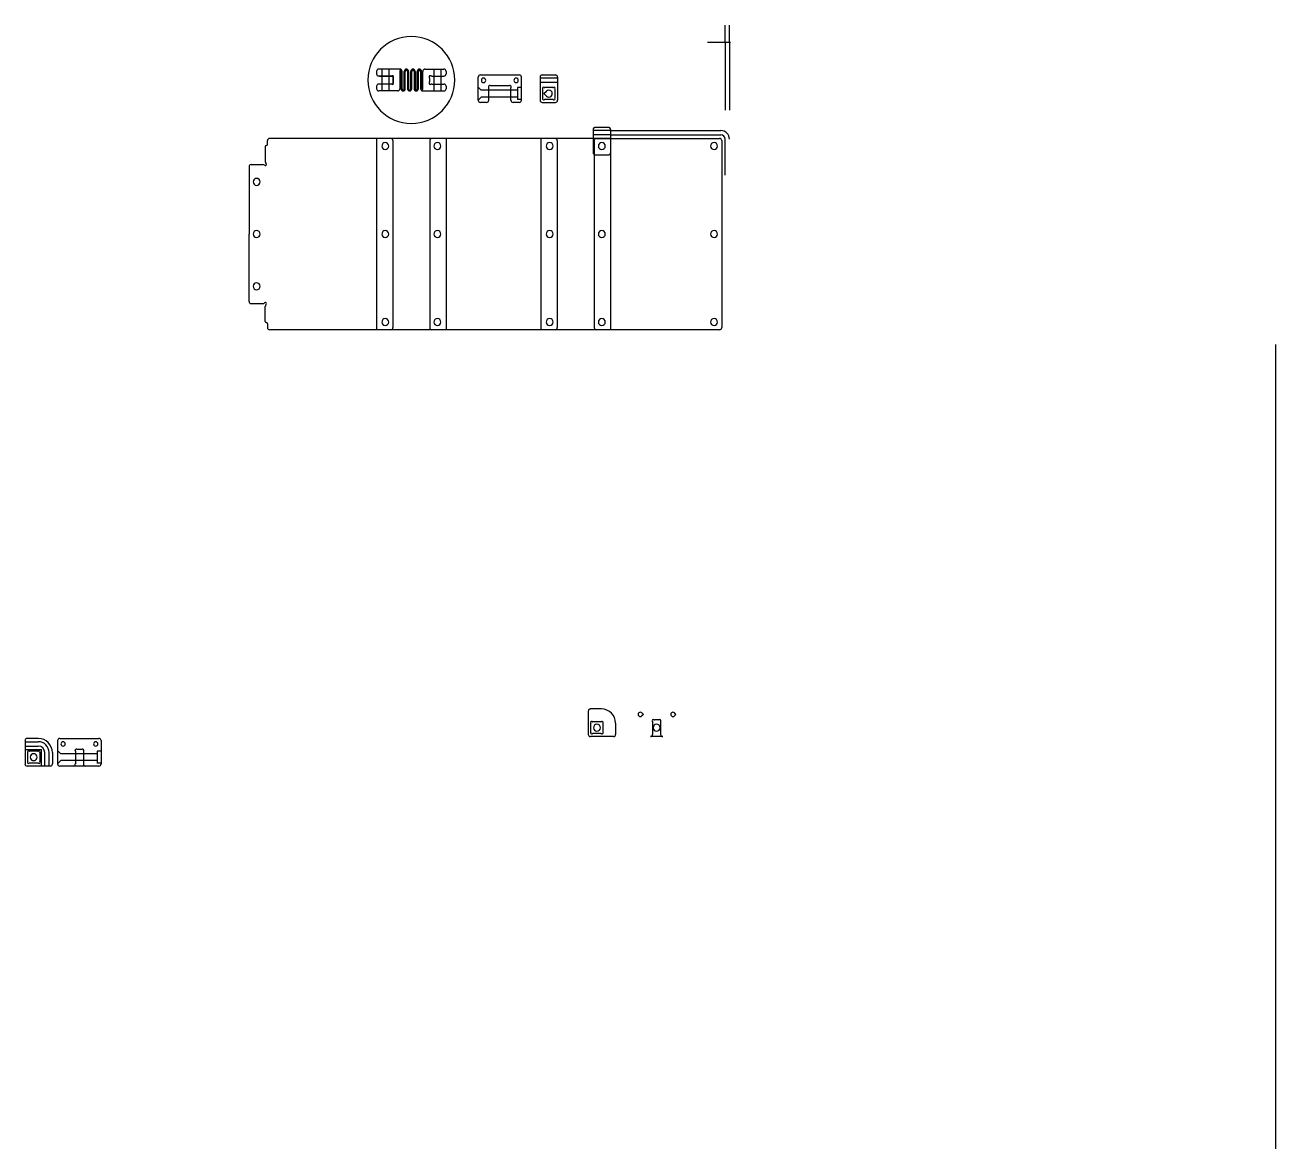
# Model space of a CAD drawing. Header units: inches. Extents: x -146 to 45, y -22 to 80.
# Drawn here: x -93.96 to -71.3, y 59.28 to 79.51 of the extents above; entities that cross this region are included whole.
import ezdxf

# ---------------------------------------------------------------- set-up
doc = ezdxf.new("R2010")
doc.units = ezdxf.units.IN
doc.layers.get('0').update_dxf_attribs({"linetype": 'CONTINUOUS'})
for name, color, linetype in [('2', 7, 'CONTINUOUS'), ('23', 7, 'CONTINUOUS'), ('24', 7, 'CONTINUOUS'), ('3', 7, 'CONTINUOUS'), ('4', 7, 'CONTINUOUS'), ('5', 7, 'CONTINUOUS'), ('6', 7, 'CONTINUOUS')]:
    doc.layers.add(name, color=color, linetype=linetype)

msp = doc.modelspace()

# ---------------------------------------------------------------- linework, layer by layer
at = {"color": 0, "linetype": 'CONTINUOUS'}
for p, q in [((-81.28, 79.199), (-81.28, 77.969)), ((-81.201, 79.199), (-81.201, 77.969)), ((-83.357, 77.602), (-81.359, 77.602)), ((-83.357, 77.523), (-82.128, 77.523)), ((-82.128, 77.523), (-81.359, 77.523)), ((-81.28, 76.793), (-81.28, 77.444)), ((-83.761, 67.086), (-83.761, 66.665)), ((-83.521, 67.126), (-83.722, 67.126)), ((-83.712, 66.713), (-83.712, 66.861)), ((-83.53, 66.895), (-83.677, 66.895)), ((-83.495, 66.861), (-83.495, 66.713)), ((-83.265, 66.87), (-83.265, 66.665)), ((-82.762, 67.027), (-82.79, 67.055)), ((-82.762, 67.027), (-82.79, 67)), ((-82.595, 66.895), (-82.595, 66.665)), ((-82.484, 66.929), (-82.561, 66.929)), ((-82.45, 66.895), (-82.45, 66.665)), ((-82.172, 67.027), (-82.199, 67.055)), ((-82.172, 67.027), (-82.199, 67)), ((-83.304, 66.626), (-83.722, 66.626)), ((-83.53, 66.679), (-83.677, 66.679)), ((-82.41, 66.626), (-82.635, 66.626))]:
    msp.add_line(p, q, dxfattribs=at)
for centre, radius, start, end in [((-81.359, 77.444), 0.157, 360, 90), ((-81.359, 77.444), 0.0787, 360, 90), ((-83.722, 67.086), 0.0394, 90, 180), ((-83.521, 66.87), 0.256, 360, 90), ((-83.698, 66.882), 0.0197, 135, 211.3997), ((-83.732, 66.861), 0.0197, 0, 31.3997), ((-83.698, 66.882), 0.0197, 58.6003, 135), ((-83.677, 66.915), 0.0197, 238.6003, 270), ((-83.53, 66.915), 0.0197, 270, 301.3997), ((-83.509, 66.882), 0.0197, 45, 121.3997), ((-83.509, 66.882), 0.0197, 328.6003, 45), ((-83.476, 66.861), 0.0197, 148.6003, 180), ((-82.818, 67.027), 0.0394, 90, 180), ((-82.818, 67.027), 0.0394, 180, 270), ((-82.818, 67.027), 0.0394, 45, 90), ((-82.818, 67.027), 0.0394, 270, 315), ((-82.581, 66.915), 0.0197, 135, 211.3997), ((-82.615, 66.895), 0.0197, 0, 31.3997), ((-82.581, 66.915), 0.0197, 58.6003, 135), ((-82.561, 66.949), 0.0197, 238.6003, 270), ((-82.484, 66.949), 0.0197, 270, 301.3997), ((-82.464, 66.915), 0.0197, 45, 121.3997), ((-82.464, 66.915), 0.0197, 328.6003, 45), ((-82.43, 66.895), 0.0197, 148.6003, 180), ((-82.227, 67.027), 0.0394, 90, 180), ((-82.227, 67.027), 0.0394, 180, 270), ((-82.227, 67.027), 0.0394, 45, 90), ((-82.227, 67.027), 0.0394, 270, 315), ((-83.722, 66.665), 0.0394, 180, 270), ((-83.698, 66.693), 0.0197, 148.6003, 225), ((-83.732, 66.713), 0.0197, 328.6003, 360), ((-83.698, 66.693), 0.0197, 225, 301.3997), ((-83.677, 66.659), 0.0197, 90, 121.3997), ((-83.604, 66.787), 0.063, 90, 180), ((-83.604, 66.787), 0.063, 180, 270), ((-83.604, 66.787), 0.063, 360, 90), ((-83.604, 66.787), 0.063, 270, 0), ((-83.53, 66.659), 0.0197, 58.6003, 90), ((-83.509, 66.693), 0.0197, 238.6003, 315), ((-83.476, 66.713), 0.0197, 180, 211.3997), ((-83.509, 66.693), 0.0197, 315, 31.3997), ((-83.304, 66.665), 0.0394, 270, 0), ((-82.635, 66.665), 0.0394, 270, 0), ((-82.522, 66.787), 0.063, 360, 180), ((-82.522, 66.787), 0.063, 180, 360), ((-82.41, 66.665), 0.0394, 180, 270)]:
    msp.add_arc(centre, radius, start, end, dxfattribs=at)
at = {"layer": '2', "color": 2, "linetype": 'CONTINUOUS'}
for p, q in [((-87.596, 78.675), (-87.596, 78.63)), ((-87.502, 78.714), (-87.557, 78.714)), ((-87.212, 78.714), (-87.502, 78.714)), ((-87.173, 78.714), (-87.212, 78.714)), ((-87.173, 78.684), (-87.173, 78.36)), ((-87.153, 78.36), (-87.153, 78.675)), ((-87.134, 78.36), (-87.134, 78.675)), ((-87.094, 78.36), (-87.094, 78.675)), ((-87.075, 78.36), (-87.075, 78.675)), ((-87.035, 78.675), (-87.035, 78.36)), ((-87.016, 78.675), (-87.016, 78.36)), ((-86.976, 78.36), (-86.976, 78.675)), ((-86.956, 78.36), (-86.956, 78.675)), ((-86.917, 78.675), (-86.917, 78.36)), ((-86.897, 78.675), (-86.897, 78.36)), ((-86.858, 78.36), (-86.858, 78.675)), ((-86.838, 78.36), (-86.838, 78.675)), ((-86.799, 78.675), (-86.799, 78.36)), ((-86.779, 78.675), (-86.779, 78.36)), ((-86.76, 78.351), (-86.76, 78.675)), ((-86.72, 78.714), (-86.431, 78.714)), ((-86.431, 78.714), (-86.376, 78.714)), ((-86.336, 78.675), (-86.336, 78.63)), ((-87.336, 78.59), (-87.557, 78.59)), ((-87.336, 78.445), (-87.557, 78.445)), ((-87.297, 78.551), (-87.297, 78.484)), ((-86.636, 78.551), (-86.636, 78.484)), ((-86.596, 78.59), (-86.376, 78.59)), ((-86.596, 78.445), (-86.376, 78.445)), ((-87.596, 78.405), (-87.596, 78.36)), ((-87.502, 78.321), (-87.557, 78.321)), ((-87.376, 78.321), (-87.502, 78.321)), ((-87.212, 78.321), (-87.376, 78.321)), ((-86.76, 78.321), (-86.72, 78.321)), ((-86.72, 78.321), (-86.376, 78.321)), ((-86.336, 78.405), (-86.336, 78.36)), ((-87.34, 77.46), (-87.596, 77.46)), ((-87.596, 77.46), (-87.596, 73.995)), ((-86.592, 77.46), (-87.34, 77.46)), ((-86.336, 77.46), (-86.592, 77.46)), ((-86.336, 77.46), (-86.336, 73.995)), ((-84.617, 77.46), (-84.617, 73.995)), ((-84.361, 77.46), (-84.617, 77.46)), ((-83.613, 77.46), (-84.361, 77.46)), ((-83.357, 77.46), (-83.613, 77.46)), ((-83.357, 77.46), (-83.357, 73.995)), ((-86.592, 73.995), (-87.596, 73.995)), ((-86.336, 73.995), (-86.592, 73.995)), ((-84.361, 73.995), (-84.617, 73.995)), ((-83.357, 73.995), (-84.361, 73.995))]:
    msp.add_line(p, q, dxfattribs=at)
for centre, radius, start, end in [((-87.557, 78.675), 0.0394, 90, 180), ((-87.173, 78.675), 0.0394, 0, 90), ((-87.165, 78.684), 0.00787, 48.1897, 180), ((-87.173, 78.675), 0.0197, 360, 48.1897), ((-87.055, 78.675), 0.0394, 90, 180), ((-87.055, 78.675), 0.0197, 90, 180), ((-87.055, 78.675), 0.0394, 0, 90), ((-87.055, 78.675), 0.0197, 360, 90), ((-86.937, 78.675), 0.0394, 90, 180), ((-86.937, 78.675), 0.0197, 90, 180), ((-86.937, 78.675), 0.0394, 0, 90), ((-86.937, 78.675), 0.0197, 0, 90), ((-86.819, 78.675), 0.0394, 90, 180), ((-86.819, 78.675), 0.0197, 90, 180), ((-86.819, 78.675), 0.0394, 0, 90), ((-86.819, 78.675), 0.0197, 360, 90), ((-86.72, 78.675), 0.0394, 90, 180), ((-86.376, 78.675), 0.0394, 360, 90), ((-87.557, 78.63), 0.0394, 180, 270), ((-87.557, 78.405), 0.0394, 90, 180), ((-87.336, 78.63), 0.0394, 270, 295.5288), ((-87.336, 78.405), 0.0394, 64.4712, 90), ((-87.311, 78.577), 0.0197, 45, 115.5288), ((-87.311, 78.459), 0.0197, 244.4712, 315), ((-87.311, 78.577), 0.0197, 334.4712, 45), ((-87.258, 78.551), 0.0394, 154.4712, 180), ((-87.258, 78.484), 0.0394, 180, 205.5288), ((-87.311, 78.459), 0.0197, 315, 25.5288), ((-86.622, 78.577), 0.0197, 135, 205.5288), ((-86.622, 78.459), 0.0197, 154.4712, 225), ((-86.675, 78.551), 0.0394, 360, 25.5288), ((-86.675, 78.484), 0.0394, 334.4712, 0), ((-86.622, 78.577), 0.0197, 64.4712, 135), ((-86.622, 78.459), 0.0197, 225, 295.5288), ((-86.596, 78.63), 0.0394, 244.4712, 270), ((-86.596, 78.405), 0.0394, 90, 115.5288), ((-86.376, 78.63), 0.0394, 270, 0), ((-86.376, 78.405), 0.0394, 360, 90), ((-87.557, 78.36), 0.0394, 180, 270), ((-87.212, 78.36), 0.0394, 270, 0), ((-87.114, 78.36), 0.0394, 180, 270), ((-87.114, 78.36), 0.0197, 180, 270), ((-87.114, 78.36), 0.0394, 270, 0), ((-87.114, 78.36), 0.0197, 270, 0), ((-86.996, 78.36), 0.0394, 180, 270), ((-86.996, 78.36), 0.0197, 180, 270), ((-86.996, 78.36), 0.0394, 270, 0), ((-86.996, 78.36), 0.0197, 270, 0), ((-86.878, 78.36), 0.0394, 180, 270), ((-86.878, 78.36), 0.0197, 180, 270), ((-86.878, 78.36), 0.0394, 270, 0), ((-86.878, 78.36), 0.0197, 270, 0), ((-86.76, 78.36), 0.0394, 180, 270), ((-86.76, 78.36), 0.0197, 180, 228.1897), ((-86.767, 78.351), 0.00787, 228.1897, 0), ((-86.376, 78.36), 0.0394, 270, 0)]:
    msp.add_arc(centre, radius, start, end, dxfattribs=at)
at = {"layer": '23', "color": 23, "linetype": 'CONTINUOUS'}
for p, q in [((-87.502, 78.714), (-87.502, 78.321)), ((-87.376, 78.714), (-87.376, 78.321)), ((-86.557, 78.714), (-86.557, 78.321)), ((-86.431, 78.714), (-86.431, 78.321)), ((-93.964, 66.533), (-93.724, 66.533)), ((-93.964, 66.454), (-93.724, 66.454)), ((-93.606, 66.092), (-93.606, 66.336)), ((-93.527, 66.092), (-93.527, 66.336))]:
    msp.add_line(p, q, dxfattribs=at)
for radius in [0.197, 0.118]:
    msp.add_arc((-93.724, 66.336), radius, 360, 90, dxfattribs=at)
at = {"layer": '24', "color": 24, "linetype": 'CONTINUOUS'}
for p, q in [((-81.28, 79.199), (-81.28, 79.514)), ((-81.201, 79.199), (-81.201, 79.514)), ((-84.318, 78.551), (-84.633, 78.551)), ((-84.318, 78.472), (-84.633, 78.472)), ((-85.754, 78.39), (-85.699, 78.335)), ((-85.754, 78.154), (-85.699, 78.209)), ((-85.042, 78.335), (-85.699, 78.335)), ((-85.042, 78.209), (-85.699, 78.209)), ((-84.971, 78.38), (-85.042, 78.38)), ((-85.042, 78.38), (-85.042, 78.163)), ((-84.971, 78.163), (-85.042, 78.163)), ((-83.357, 77.602), (-83.672, 77.602)), ((-83.357, 77.523), (-83.672, 77.523)), ((-93.964, 66.395), (-93.665, 66.395)), ((-93.665, 66.092), (-93.665, 66.395)), ((-93.373, 66.372), (-93.318, 66.316)), ((-93.373, 66.135), (-93.318, 66.191)), ((-92.657, 66.316), (-93.318, 66.316)), ((-92.657, 66.191), (-93.318, 66.191)), ((-92.586, 66.362), (-92.657, 66.362)), ((-92.657, 66.362), (-92.657, 66.316)), ((-92.657, 66.316), (-92.657, 66.145)), ((-92.867, 66.092), (-93.092, 66.092)), ((-92.586, 66.145), (-92.657, 66.145))]:
    msp.add_line(p, q, dxfattribs=at)
at = {"layer": '3', "color": 3, "linetype": 'CONTINUOUS'}
for centre, radius, start, end in [((-87.439, 77.322), 0.063, 360, 180), ((-87.439, 77.322), 0.063, 180, 360), ((-86.494, 77.322), 0.063, 360, 180), ((-86.494, 77.322), 0.063, 180, 360), ((-84.46, 77.322), 0.063, 360, 180), ((-84.46, 77.322), 0.063, 180, 360), ((-83.515, 77.322), 0.063, 360, 180), ((-83.515, 77.322), 0.063, 180, 360), ((-81.481, 77.322), 0.063, 360, 180), ((-81.481, 77.322), 0.063, 180, 360), ((-87.439, 75.728), 0.063, 360, 180), ((-87.439, 75.728), 0.063, 180, 360), ((-86.494, 75.728), 0.063, 360, 180), ((-86.494, 75.728), 0.063, 180, 360), ((-84.46, 75.728), 0.063, 360, 180), ((-84.46, 75.728), 0.063, 180, 360), ((-83.515, 75.728), 0.063, 360, 180), ((-83.515, 75.728), 0.063, 180, 360), ((-81.481, 75.728), 0.063, 360, 180), ((-81.481, 75.728), 0.063, 180, 360), ((-87.439, 74.133), 0.063, 360, 180), ((-87.439, 74.133), 0.063, 180, 360), ((-86.494, 74.133), 0.063, 360, 180), ((-86.494, 74.133), 0.063, 180, 360), ((-84.46, 74.133), 0.063, 360, 180), ((-84.46, 74.133), 0.063, 180, 360), ((-83.515, 74.133), 0.063, 360, 180), ((-83.515, 74.133), 0.063, 180, 360), ((-81.481, 74.133), 0.063, 360, 180), ((-81.481, 74.133), 0.063, 180, 360), ((-93.275, 66.494), 0.0394, 360, 180), ((-93.275, 66.494), 0.0394, 180, 360), ((-92.684, 66.494), 0.0394, 360, 180), ((-92.684, 66.494), 0.0394, 180, 360)]:
    msp.add_arc(centre, radius, start, end, dxfattribs=at)
at = {"layer": '4', "color": 4, "linetype": 'CONTINUOUS'}
for p, q in [((-81.28, 79.199), (-81.603, 79.199)), ((-81.201, 79.199), (-81.28, 79.199)), ((-81.182, 79.199), (-81.201, 79.199)), ((-85.754, 78.15), (-85.754, 78.571)), ((-85.715, 78.61), (-85.01, 78.61)), ((-85.196, 78.413), (-85.529, 78.413)), ((-84.971, 78.15), (-84.971, 78.571)), ((-84.633, 78.571), (-84.633, 78.15)), ((-84.593, 78.61), (-84.357, 78.61)), ((-84.318, 78.571), (-84.318, 78.15)), ((-85.563, 78.15), (-85.563, 78.379)), ((-85.162, 78.15), (-85.162, 78.379)), ((-84.583, 78.198), (-84.583, 78.345)), ((-84.564, 78.272), (-84.52, 78.316)), ((-84.564, 78.272), (-84.52, 78.227)), ((-84.401, 78.38), (-84.549, 78.38)), ((-84.367, 78.345), (-84.367, 78.198)), ((-85.659, 78.11), (-85.715, 78.11)), ((-85.603, 78.11), (-85.659, 78.11)), ((-85.066, 78.11), (-85.122, 78.11)), ((-85.01, 78.11), (-85.066, 78.11)), ((-84.593, 78.11), (-84.357, 78.11)), ((-84.401, 78.163), (-84.549, 78.163)), ((-83.672, 77.621), (-83.672, 77.2)), ((-83.633, 77.661), (-83.397, 77.661)), ((-83.357, 77.621), (-83.357, 77.602)), ((-83.357, 77.602), (-83.357, 77.523)), ((-83.357, 77.523), (-83.357, 77.2)), ((-83.633, 77.161), (-83.397, 77.161)), ((-93.964, 66.553), (-93.964, 66.533)), ((-93.964, 66.533), (-93.964, 66.454)), ((-93.964, 66.454), (-93.964, 66.131)), ((-93.724, 66.592), (-93.925, 66.592)), ((-93.373, 66.553), (-93.373, 66.131)), ((-93.334, 66.592), (-92.625, 66.592)), ((-92.586, 66.553), (-92.586, 66.131)), ((-93.915, 66.18), (-93.915, 66.327)), ((-93.733, 66.362), (-93.88, 66.362)), ((-93.698, 66.327), (-93.698, 66.18)), ((-93.468, 66.336), (-93.468, 66.131)), ((-93.052, 66.361), (-93.052, 66.131)), ((-92.941, 66.395), (-93.018, 66.395)), ((-92.907, 66.361), (-92.907, 66.131)), ((-93.606, 66.092), (-93.925, 66.092)), ((-93.733, 66.145), (-93.88, 66.145)), ((-93.527, 66.092), (-93.606, 66.092)), ((-93.507, 66.092), (-93.527, 66.092)), ((-93.092, 66.092), (-93.334, 66.092)), ((-92.625, 66.092), (-92.867, 66.092))]:
    msp.add_line(p, q, dxfattribs=at)
for centre, radius, start, end in [((-85.715, 78.571), 0.0394, 90, 180), ((-85.658, 78.512), 0.0394, 360, 180), ((-85.658, 78.512), 0.0394, 180, 360), ((-85.549, 78.399), 0.0197, 135, 211.3997), ((-85.549, 78.399), 0.0197, 58.6003, 135), ((-85.529, 78.433), 0.0197, 238.6003, 270), ((-85.196, 78.433), 0.0197, 270, 301.3997), ((-85.176, 78.399), 0.0197, 45, 121.3997), ((-85.176, 78.399), 0.0197, 328.6003, 45), ((-85.067, 78.512), 0.0394, 90, 180), ((-85.067, 78.512), 0.0394, 180, 270), ((-85.067, 78.512), 0.0394, 0, 90), ((-85.067, 78.512), 0.0394, 270, 0), ((-85.01, 78.571), 0.0394, 360, 90), ((-84.593, 78.571), 0.0394, 90, 180), ((-84.357, 78.571), 0.0394, 360, 90), ((-85.583, 78.379), 0.0197, 0, 31.3997), ((-85.142, 78.379), 0.0197, 148.6003, 180), ((-84.57, 78.366), 0.0197, 135, 211.3997), ((-84.57, 78.177), 0.0197, 148.6003, 225), ((-84.603, 78.345), 0.0197, 0, 31.3997), ((-84.603, 78.198), 0.0197, 328.6003, 360), ((-84.57, 78.366), 0.0197, 58.6003, 135), ((-84.549, 78.4), 0.0197, 238.6003, 270), ((-84.475, 78.272), 0.063, 90, 135), ((-84.475, 78.272), 0.063, 225, 270), ((-84.475, 78.272), 0.063, 360, 90), ((-84.475, 78.272), 0.063, 270, 360), ((-84.401, 78.4), 0.0197, 270, 301.3997), ((-84.381, 78.366), 0.0197, 45, 121.3997), ((-84.381, 78.366), 0.0197, 328.6003, 45), ((-84.347, 78.345), 0.0197, 148.6003, 180), ((-84.347, 78.198), 0.0197, 180, 211.3997), ((-84.381, 78.177), 0.0197, 315, 31.3997), ((-85.715, 78.15), 0.0394, 180, 270), ((-85.603, 78.15), 0.0394, 270, 0), ((-85.122, 78.15), 0.0394, 180, 270), ((-85.01, 78.15), 0.0394, 270, 0), ((-84.593, 78.15), 0.0394, 180, 270), ((-84.57, 78.177), 0.0197, 225, 301.3997), ((-84.549, 78.144), 0.0197, 90, 121.3997), ((-84.401, 78.144), 0.0197, 58.6003, 90), ((-84.381, 78.177), 0.0197, 238.6003, 315), ((-84.357, 78.15), 0.0394, 270, 0), ((-83.633, 77.621), 0.0394, 90, 180), ((-83.397, 77.621), 0.0394, 360, 90), ((-83.633, 77.2), 0.0394, 180, 270), ((-83.397, 77.2), 0.0394, 270, 0), ((-93.925, 66.553), 0.0394, 90, 180), ((-93.724, 66.336), 0.256, 360, 90), ((-93.334, 66.553), 0.0394, 90, 180), ((-93.038, 66.381), 0.0197, 58.6003, 135), ((-92.92, 66.381), 0.0197, 45, 121.3997), ((-92.625, 66.553), 0.0394, 360, 90), ((-93.901, 66.348), 0.0197, 135, 211.3997), ((-93.934, 66.327), 0.0197, 360, 31.3997), ((-93.934, 66.18), 0.0197, 328.6003, 360), ((-93.901, 66.348), 0.0197, 58.6003, 135), ((-93.88, 66.381), 0.0197, 238.6003, 270), ((-93.806, 66.253), 0.063, 360, 180), ((-93.806, 66.253), 0.063, 180, 360), ((-93.733, 66.381), 0.0197, 270, 301.3997), ((-93.712, 66.348), 0.0197, 45, 121.3997), ((-93.712, 66.348), 0.0197, 328.6003, 45), ((-93.679, 66.327), 0.0197, 148.6003, 180), ((-93.679, 66.18), 0.0197, 180, 211.3997), ((-93.038, 66.381), 0.0197, 135, 211.3997), ((-93.072, 66.361), 0.0197, 0, 31.3997), ((-93.018, 66.415), 0.0197, 238.6003, 270), ((-92.941, 66.415), 0.0197, 270, 301.3997), ((-92.92, 66.381), 0.0197, 328.6003, 45), ((-92.887, 66.361), 0.0197, 148.6003, 180), ((-93.925, 66.131), 0.0394, 180, 270), ((-93.901, 66.159), 0.0197, 148.6003, 225), ((-93.901, 66.159), 0.0197, 225, 301.3997), ((-93.88, 66.126), 0.0197, 90, 121.3997), ((-93.733, 66.126), 0.0197, 58.6003, 90), ((-93.712, 66.159), 0.0197, 238.6003, 315), ((-93.712, 66.159), 0.0197, 315, 31.3997), ((-93.507, 66.131), 0.0394, 270, 0), ((-93.334, 66.131), 0.0394, 180, 270), ((-93.092, 66.131), 0.0394, 270, 0), ((-92.867, 66.131), 0.0394, 180, 270), ((-92.625, 66.131), 0.0394, 270, 0)]:
    msp.add_arc(centre, radius, start, end, dxfattribs=at)
at = {"layer": '5', "color": 5, "linetype": 'CONTINUOUS'}
for p, q in [((-87.541, 78.586), (-87.301, 78.586)), ((-87.541, 78.449), (-87.301, 78.449)), ((-87.301, 78.586), (-87.301, 78.449)), ((-89.611, 77.312), (-89.611, 77.032)), ((-89.571, 77.352), (-89.571, 77.421)), ((-87.34, 77.46), (-89.532, 77.46)), ((-87.301, 77.421), (-87.301, 74.035)), ((-86.632, 77.421), (-86.632, 74.035)), ((-84.361, 77.46), (-86.592, 77.46)), ((-84.322, 77.421), (-84.322, 74.035)), ((-83.653, 77.421), (-83.653, 74.035)), ((-83.613, 77.46), (-81.382, 77.46)), ((-81.343, 77.421), (-81.343, 74.035)), ((-89.906, 76.948), (-89.906, 75.728)), ((-89.867, 76.988), (-89.655, 76.988)), ((-89.906, 74.507), (-89.906, 75.728)), ((-89.867, 74.468), (-89.655, 74.468)), ((-89.611, 74.143), (-89.611, 74.424)), ((-89.571, 74.104), (-89.571, 74.035)), ((-87.34, 73.995), (-89.532, 73.995)), ((-84.361, 73.995), (-86.592, 73.995)), ((-81.382, 73.995), (-83.613, 73.995))]:
    msp.add_line(p, q, dxfattribs=at)
for centre, radius, start, end in [((-89.591, 77.312), 0.0197, 90, 180), ((-89.591, 77.352), 0.0197, 270, 0), ((-89.532, 77.421), 0.0394, 90, 180), ((-87.34, 77.421), 0.0394, 360, 90), ((-86.592, 77.421), 0.0394, 90, 180), ((-84.361, 77.421), 0.0394, 360, 90), ((-83.613, 77.421), 0.0394, 90, 180), ((-81.382, 77.421), 0.0394, 360, 90), ((-89.867, 76.948), 0.0394, 90, 180), ((-89.655, 76.948), 0.0394, 41.8103, 90), ((-89.611, 76.988), 0.0197, 221.8103, 360), ((-89.571, 77.032), 0.0394, 180, 228.1897), ((-89.611, 76.988), 0.0197, 0, 48.1897), ((-89.768, 76.673), 0.063, 360, 180), ((-89.768, 76.673), 0.063, 180, 360), ((-89.768, 75.728), 0.063, 360, 180), ((-89.768, 75.728), 0.063, 180, 360), ((-89.768, 74.783), 0.063, 360, 180), ((-89.768, 74.783), 0.063, 180, 0), ((-89.867, 74.507), 0.0394, 180, 270), ((-89.655, 74.507), 0.0394, 270, 318.1897), ((-89.611, 74.468), 0.0197, 360, 138.1897), ((-89.571, 74.424), 0.0394, 131.8103, 180), ((-89.611, 74.468), 0.0197, 311.8103, 360), ((-89.591, 74.143), 0.0197, 180, 270), ((-89.591, 74.104), 0.0197, 360, 90), ((-89.532, 74.035), 0.0394, 180, 270), ((-87.34, 74.035), 0.0394, 270, 360), ((-86.592, 74.035), 0.0394, 180, 270), ((-84.361, 74.035), 0.0394, 270, 0), ((-83.613, 74.035), 0.0394, 180, 270), ((-81.382, 74.035), 0.0394, 270, 0)]:
    msp.add_arc(centre, radius, start, end, dxfattribs=at)
at = {"layer": '6', "color": 6, "linetype": 'CONTINUOUS'}
msp.add_line((-71.302, 47.463), (-71.302, 73.726), dxfattribs=at)
for start, end in [(360, 180), (180, 360)]:
    msp.add_arc((-86.966, 78.518), 0.787, start, end, dxfattribs=at)

doc.saveas('drawing.dxf')
